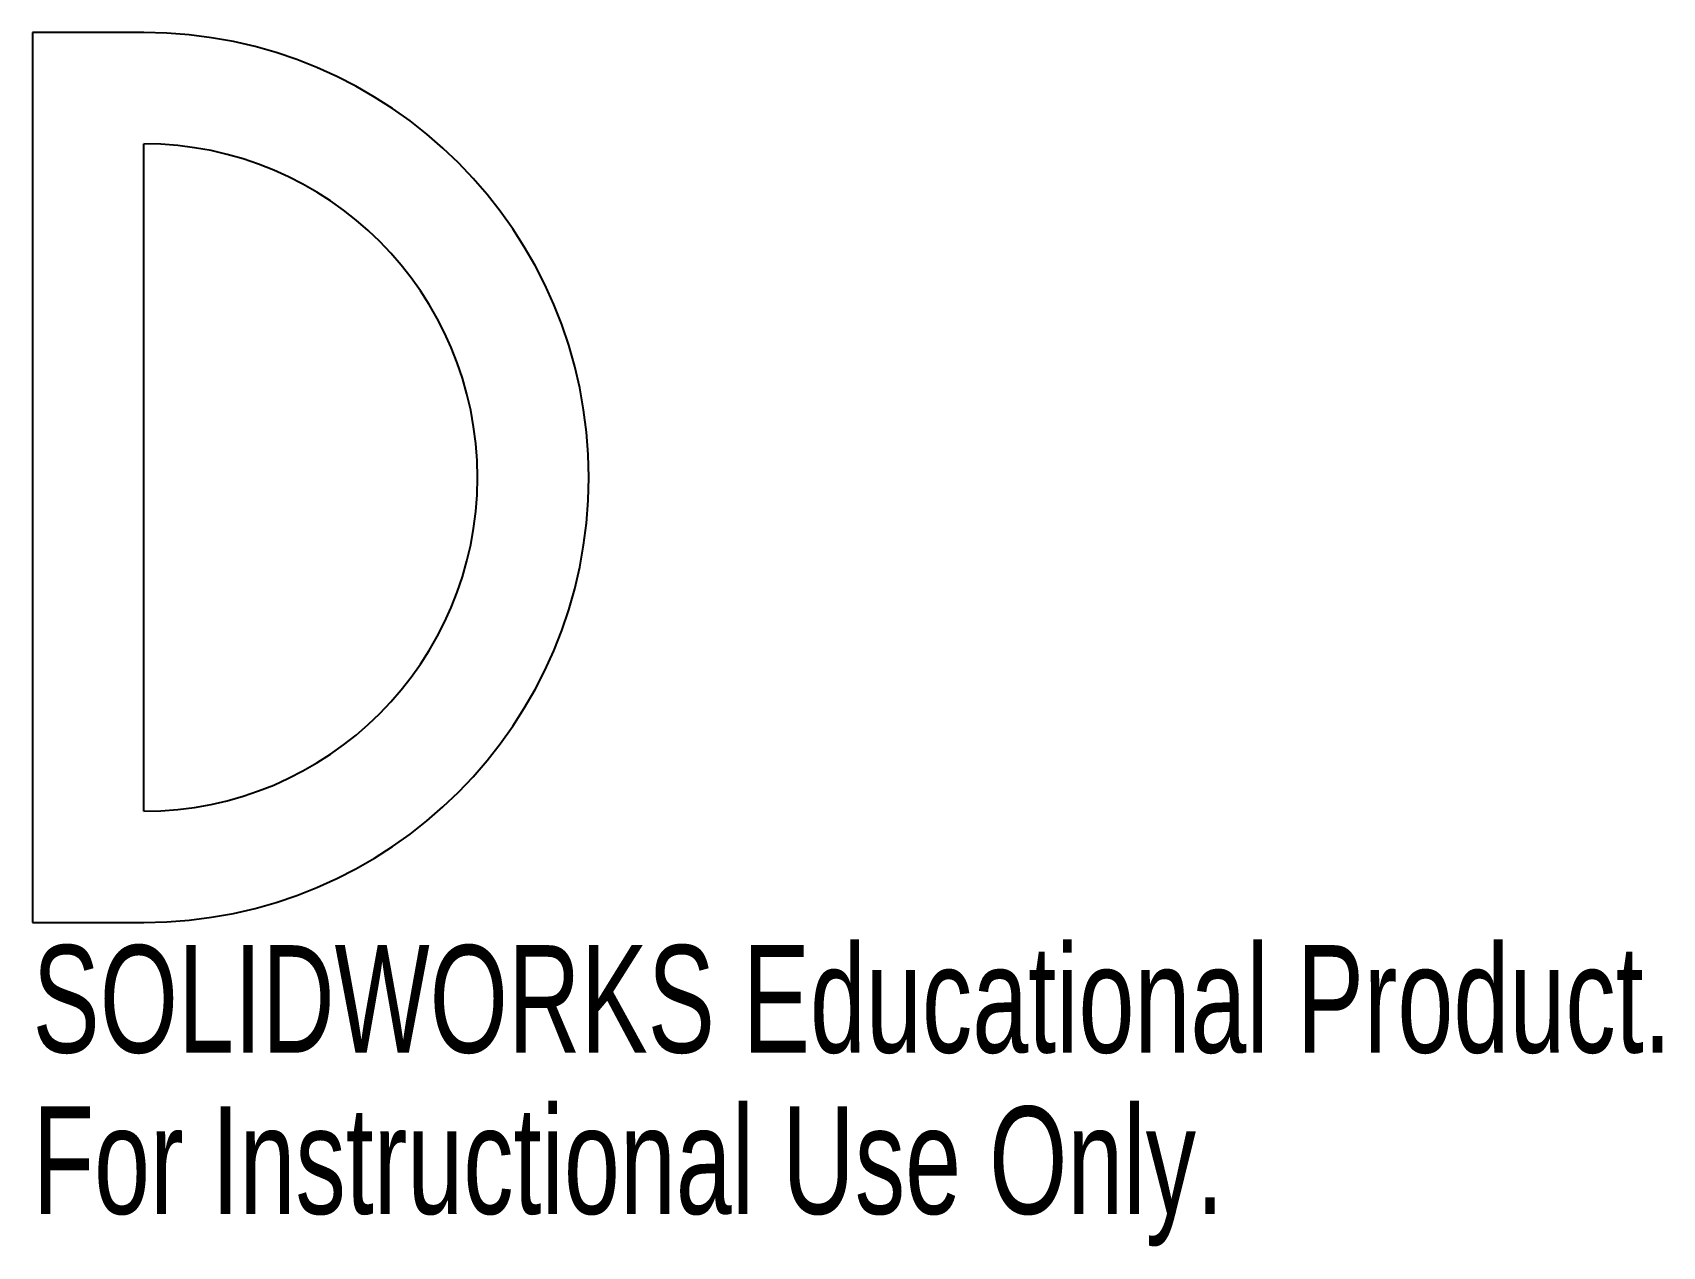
# Model space of a CAD drawing. Header units: millimetres. Extents: x -5 to 68.3, y -14.6 to 40.
import ezdxf

# ---------------------------------------------------------------- set-up
doc = ezdxf.new("R2010")
doc.units = ezdxf.units.MM
doc.styles.add('SLDTEXTSTYLE0', font='TXT', dxfattribs={"width": 0.7})

msp = doc.modelspace()

# ---------------------------------------------------------------- linework, layer by layer
at = {"color": 7, "linetype": 'Continuous', "lineweight": 25}
for p, q in [((-5, 40), (-5, 0)), ((0, 40), (-5, 40)), ((0, 5), (0, 35)), ((-5, 0), (0, 0))]:
    msp.add_line(p, q, dxfattribs=at)
for radius in [20, 15]:
    msp.add_arc((0, 20), radius, 270, 90, dxfattribs=at)

# ---------------------------------------------------------------- texts
at = {"color": 7, "linetype": 'Continuous', "char_height": 4.83362, "attachment_point": 1, "style": 'SLDTEXTSTYLE0'}
for s, insert in [('SOLIDWORKS Educational Product.', (-5, -1.02)), ('For Instructional Use Only.', (-5, -8.27))]:
    msp.add_mtext(s, dxfattribs=dict(at, insert=insert))

doc.saveas('drawing.dxf')
